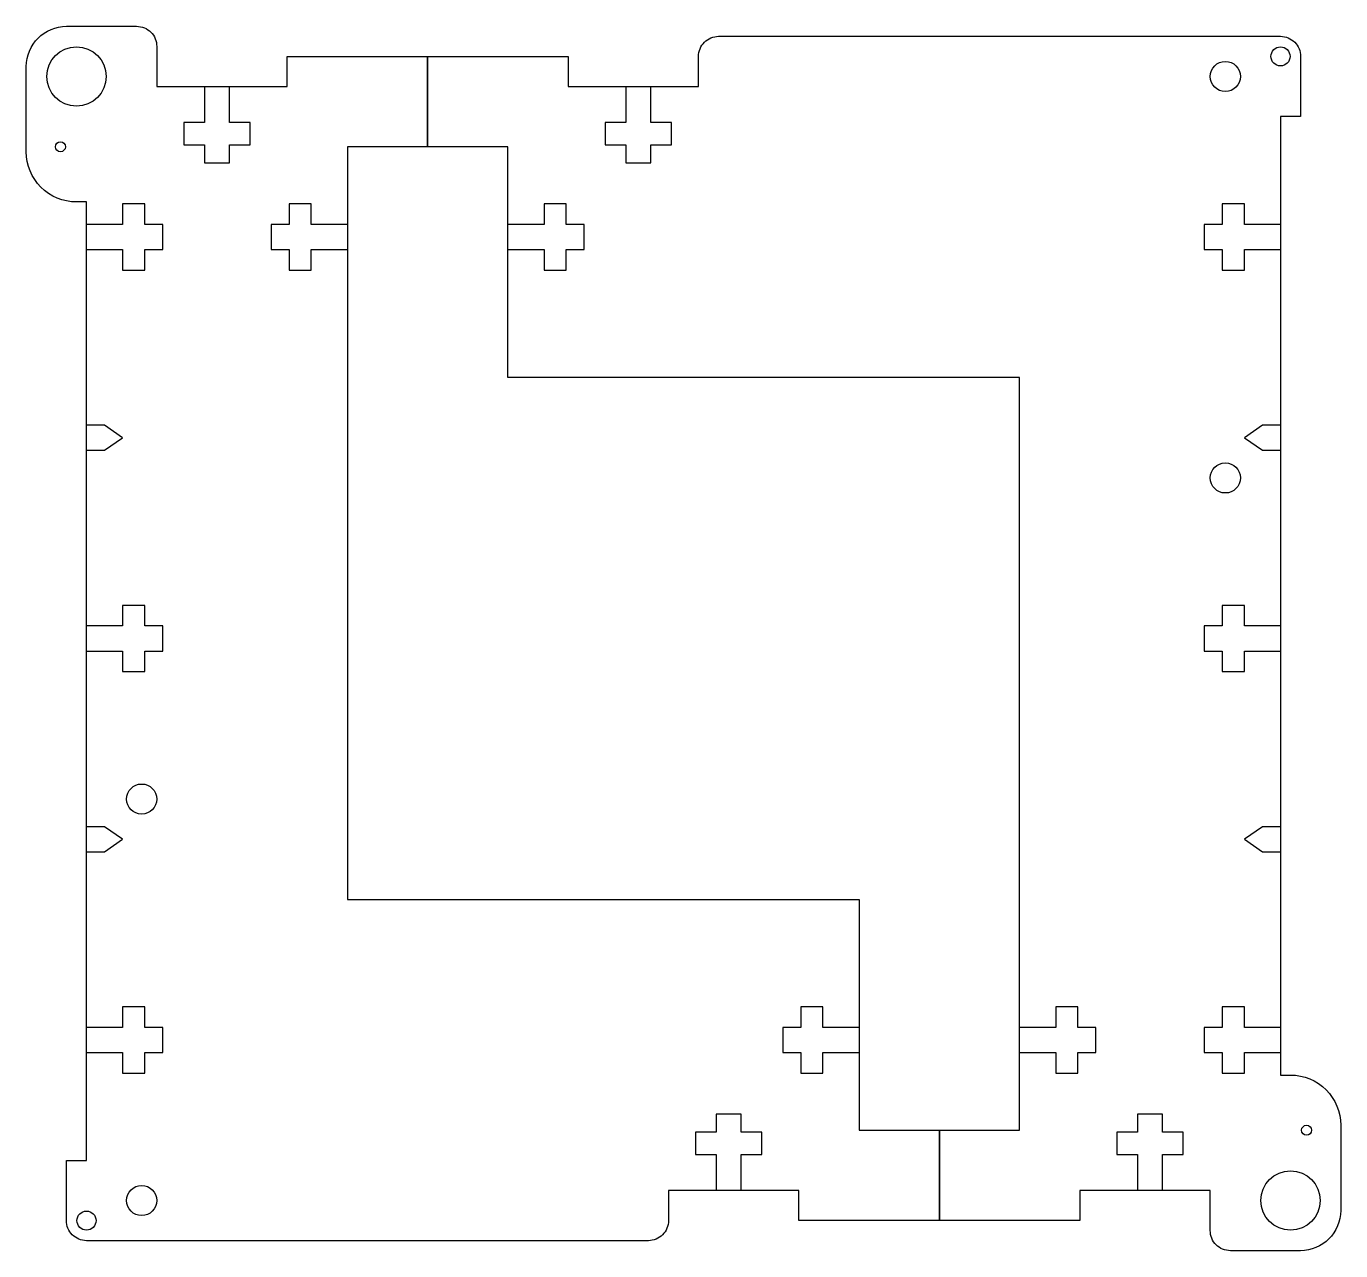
# Model space of a CAD drawing. Extents: x -135 to -4, y -14 to 108.
import ezdxf

# ---------------------------------------------------------------- set-up
doc = ezdxf.new("R2010")
doc.units = 0
doc.layers.add('SIDE_RAIL_MIDDLE', color=1, linetype='CONTINUOUS')

msp = doc.modelspace()

# ---------------------------------------------------------------- linework, layer by layer
at = {"layer": 'SIDE_RAIL_MIDDLE'}
for points in [[(-129, -13, -0.414214), (-131, -11), (-131, -5), (-129, -5), (-129, 90.5), (-130, 90.5, -0.414214), (-135, 95.5), (-135, 104, -0.414214), (-131, 108), (-124, 108, -0.414214), (-122, 106), (-122, 102), (-109, 102), (-109, 105), (-95, 105), (-95, 96), (-103, 96), (-103, 21), (-52, 21), (-52, -2), (-44, -2), (-44, -11), (-58, -11), (-58, -8), (-71, -8), (-71, -11, -0.414214), (-73, -13), (-129, -13)], [(-36, -2), (-36, 73), (-87, 73), (-87, 96), (-95, 96), (-95, 105), (-81, 105), (-81, 102), (-68, 102), (-68, 105, -0.414214), (-66, 107), (-10, 107, -0.414214), (-8, 105), (-8, 99), (-10, 99), (-10, 3.5), (-9, 3.5, -0.414214), (-4, -1.5), (-4, -10, -0.414214), (-8, -14), (-15, -14, -0.414214), (-17, -12), (-17, -8), (-30, -8), (-30, -11), (-44, -11), (-44, -2), (-36, -2)]]:
    msp.add_lwpolyline(points, format="xyb", dxfattribs=at)
for points in [[(-117.25, 102), (-117.25, 98.4), (-119.3, 98.4), (-119.3, 96.2), (-117.25, 96.2), (-117.25, 94.4), (-114.75, 94.4), (-114.75, 96.2), (-112.7, 96.2), (-112.7, 98.4), (-114.75, 98.4), (-114.75, 102)], [(-75.25, 102), (-75.25, 98.4), (-77.3, 98.4), (-77.3, 96.2), (-75.25, 96.2), (-75.25, 94.4), (-72.75, 94.4), (-72.75, 96.2), (-70.7, 96.2), (-70.7, 98.4), (-72.75, 98.4), (-72.75, 102)], [(-129, 85.75), (-125.4, 85.75), (-125.4, 83.7), (-123.2, 83.7), (-123.2, 85.75), (-121.4, 85.75), (-121.4, 88.25), (-123.2, 88.25), (-123.2, 90.3), (-125.4, 90.3), (-125.4, 88.25), (-129, 88.25)], [(-103, 88.25), (-106.6, 88.25), (-106.6, 90.3), (-108.8, 90.3), (-108.8, 88.25), (-110.6, 88.25), (-110.6, 85.75), (-108.8, 85.75), (-108.8, 83.7), (-106.6, 83.7), (-106.6, 85.75), (-103, 85.75)], [(-87, 85.75), (-83.4, 85.75), (-83.4, 83.7), (-81.2, 83.7), (-81.2, 85.75), (-79.4, 85.75), (-79.4, 88.25), (-81.2, 88.25), (-81.2, 90.3), (-83.4, 90.3), (-83.4, 88.25), (-87, 88.25)], [(-10, 88.25), (-13.6, 88.25), (-13.6, 90.3), (-15.8, 90.3), (-15.8, 88.25), (-17.6, 88.25), (-17.6, 85.75), (-15.8, 85.75), (-15.8, 83.7), (-13.6, 83.7), (-13.6, 85.75), (-10, 85.75)], [(-129, 65.75), (-127.2, 65.75), (-125.4, 67), (-127.2, 68.25), (-129, 68.25)], [(-10, 68.25), (-11.8, 68.25), (-13.6, 67), (-11.8, 65.75), (-10, 65.75)], [(-129, 45.75), (-125.4, 45.75), (-125.4, 43.7), (-123.2, 43.7), (-123.2, 45.75), (-121.4, 45.75), (-121.4, 48.25), (-123.2, 48.25), (-123.2, 50.3), (-125.4, 50.3), (-125.4, 48.25), (-129, 48.25)], [(-10, 48.25), (-13.6, 48.25), (-13.6, 50.3), (-15.8, 50.3), (-15.8, 48.25), (-17.6, 48.25), (-17.6, 45.75), (-15.8, 45.75), (-15.8, 43.7), (-13.6, 43.7), (-13.6, 45.75), (-10, 45.75)], [(-129, 25.75), (-127.2, 25.75), (-125.4, 27), (-127.2, 28.25), (-129, 28.25)], [(-10, 28.25), (-11.8, 28.25), (-13.6, 27), (-11.8, 25.75), (-10, 25.75)], [(-129, 5.75), (-125.4, 5.75), (-125.4, 3.7), (-123.2, 3.7), (-123.2, 5.75), (-121.4, 5.75), (-121.4, 8.25), (-123.2, 8.25), (-123.2, 10.3), (-125.4, 10.3), (-125.4, 8.25), (-129, 8.25)], [(-52, 8.25), (-55.6, 8.25), (-55.6, 10.3), (-57.8, 10.3), (-57.8, 8.25), (-59.6, 8.25), (-59.6, 5.75), (-57.8, 5.75), (-57.8, 3.7), (-55.6, 3.7), (-55.6, 5.75), (-52, 5.75)], [(-36, 5.75), (-32.4, 5.75), (-32.4, 3.7), (-30.2, 3.7), (-30.2, 5.75), (-28.4, 5.75), (-28.4, 8.25), (-30.2, 8.25), (-30.2, 10.3), (-32.4, 10.3), (-32.4, 8.25), (-36, 8.25)], [(-10, 8.25), (-13.6, 8.25), (-13.6, 10.3), (-15.8, 10.3), (-15.8, 8.25), (-17.6, 8.25), (-17.6, 5.75), (-15.8, 5.75), (-15.8, 3.7), (-13.6, 3.7), (-13.6, 5.75), (-10, 5.75)], [(-63.75, -8), (-63.75, -4.4), (-61.7, -4.4), (-61.7, -2.2), (-63.75, -2.2), (-63.75, -0.4), (-66.25, -0.4), (-66.25, -2.2), (-68.3, -2.2), (-68.3, -4.4), (-66.25, -4.4), (-66.25, -8)], [(-21.75, -8), (-21.75, -4.4), (-19.7, -4.4), (-19.7, -2.2), (-21.75, -2.2), (-21.75, -0.4), (-24.25, -0.4), (-24.25, -2.2), (-26.3, -2.2), (-26.3, -4.4), (-24.25, -4.4), (-24.25, -8)]]:
    msp.add_lwpolyline(points, dxfattribs=at)
for centre, radius in [((-130, 103), 2.95), ((-10, 105), 0.95), ((-15.5, 103), 1.5), ((-131.6, 96), 0.5), ((-15.5, 63), 1.5), ((-123.5, 31), 1.5), ((-7.4, -2), 0.5), ((-9, -9), 2.95), ((-123.5, -9), 1.5), ((-129, -11), 0.95)]:
    msp.add_circle(centre, radius, dxfattribs=at)

doc.saveas('drawing.dxf')
